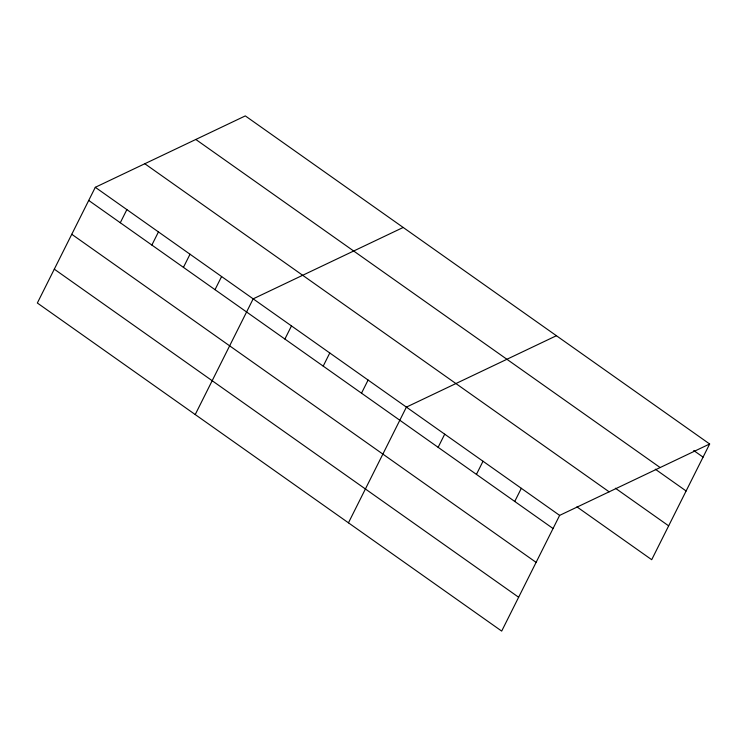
<?xml version="1.0" encoding="UTF-8"?>
<svg xmlns="http://www.w3.org/2000/svg" width="747" height="747" viewBox="0 0 747 747"><rect width="100%" height="100%" fill="white"/><g stroke="black" fill="none" stroke-linecap="round" stroke-linejoin="round"><path stroke-width="1.12" d="M95.299 187.301L37.35 303.011L501.685 631.094L559.634 515.383L709.65 443.989L245.315 115.906L95.299 187.301L559.634 515.383M120.286 222.746L126.869 209.608M151.865 245.053L158.448 231.915M183.435 267.37L190.018 254.223M215.015 289.677L221.598 276.539M195.228 414.557L253.168 298.847L403.193 227.452M284.896 339.054L291.479 325.916M323.208 366.123L329.782 352.976M361.511 393.183L368.094 380.046M348.457 522.825L406.396 407.115L556.422 335.72M438.125 447.322L444.708 434.184M476.437 474.392L483.01 461.254M514.739 501.461L521.322 488.314M709.65 443.989L651.701 559.699L576.955 506.886M693.73 450.525L703.067 457.127M195.807 139.465L660.143 467.547M655.287 469.191L686.119 490.975M615.397 488.221L668.658 525.851M144.806 163.733L609.141 491.825M88.716 200.439L553.051 528.521M71.768 234.287L536.103 562.37M54.298 269.163L518.633 597.245"/></g></svg>
